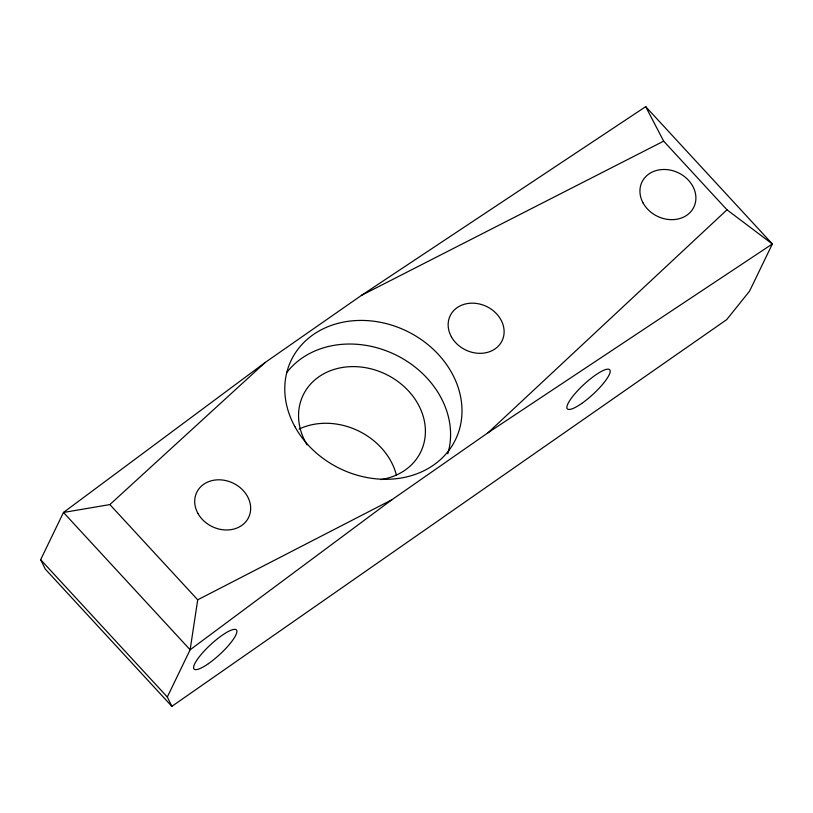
<?xml version="1.0" encoding="UTF-8"?>
<svg xmlns="http://www.w3.org/2000/svg" width="813" height="813" viewBox="0 0 813 813"><rect width="100%" height="100%" fill="white"/><g stroke="black" fill="none" stroke-linecap="round" stroke-linejoin="round"><path stroke-width="1.22" d="M645.695 106.655L663.662 141.147L726.985 209.805L772.35 243.981L488.044 432.75L391.886 499.761L190.13 649.78L63.475 512.464L109.867 504.578L197.711 599.821L190.13 649.78L167.305 697.005L171.868 706.345L726.69 319.631L749.525 291.196L772.35 243.981L645.695 106.655L361.389 295.424L265.231 362.446L63.475 512.464L40.65 559.679L45.223 569.019L171.868 706.345M488.044 432.75L726.985 209.805M109.867 504.578L265.231 362.446M197.711 599.821L391.886 499.761M361.389 295.424L663.662 141.147M40.65 559.679L167.305 697.005M299.113 429.051A65.304 54.705 25.8 0 1 396.449 475.361M307.07 444.874A65.304 54.705 25.8 0 1 334.356 369.346A65.304 54.705 25.8 0 1 420.961 410.057A65.304 54.705 25.8 0 1 380.901 479.568M287.019 372.202A91.239 76.432 25.8 0 1 397.1 355.586A91.239 76.432 25.8 0 1 447.79 453.735M294.967 426.795A91.239 76.432 25.8 0 0 448.339 451.124A91.239 76.432 25.8 0 0 376.866 321.674A91.239 76.432 25.8 0 0 294.967 426.795M451.367 336.755A28.811 24.136 25.8 0 0 499.802 344.438A28.811 24.136 25.8 0 0 477.231 303.554A28.811 24.136 25.8 0 0 451.367 336.755M197.925 513.399A28.811 24.136 25.8 0 0 246.359 521.082A28.811 24.136 25.8 0 0 223.788 480.198A28.811 24.136 25.8 0 0 197.925 513.399M581.702 403.472A28.811 6.697 -42.7 0 0 609.77 369.813A28.811 6.697 -42.7 0 0 574.181 394.62A28.811 6.697 -42.7 0 0 581.702 403.472M208.402 663.662A28.811 6.697 -42.7 0 0 236.471 630.014A28.811 6.697 -42.7 0 0 200.872 654.821A28.811 6.697 -42.7 0 0 208.402 663.662M643.154 203.077A28.811 24.136 25.8 0 0 691.589 210.76A28.811 24.136 25.8 0 0 669.018 169.876A28.811 24.136 25.8 0 0 643.154 203.077"/></g></svg>
